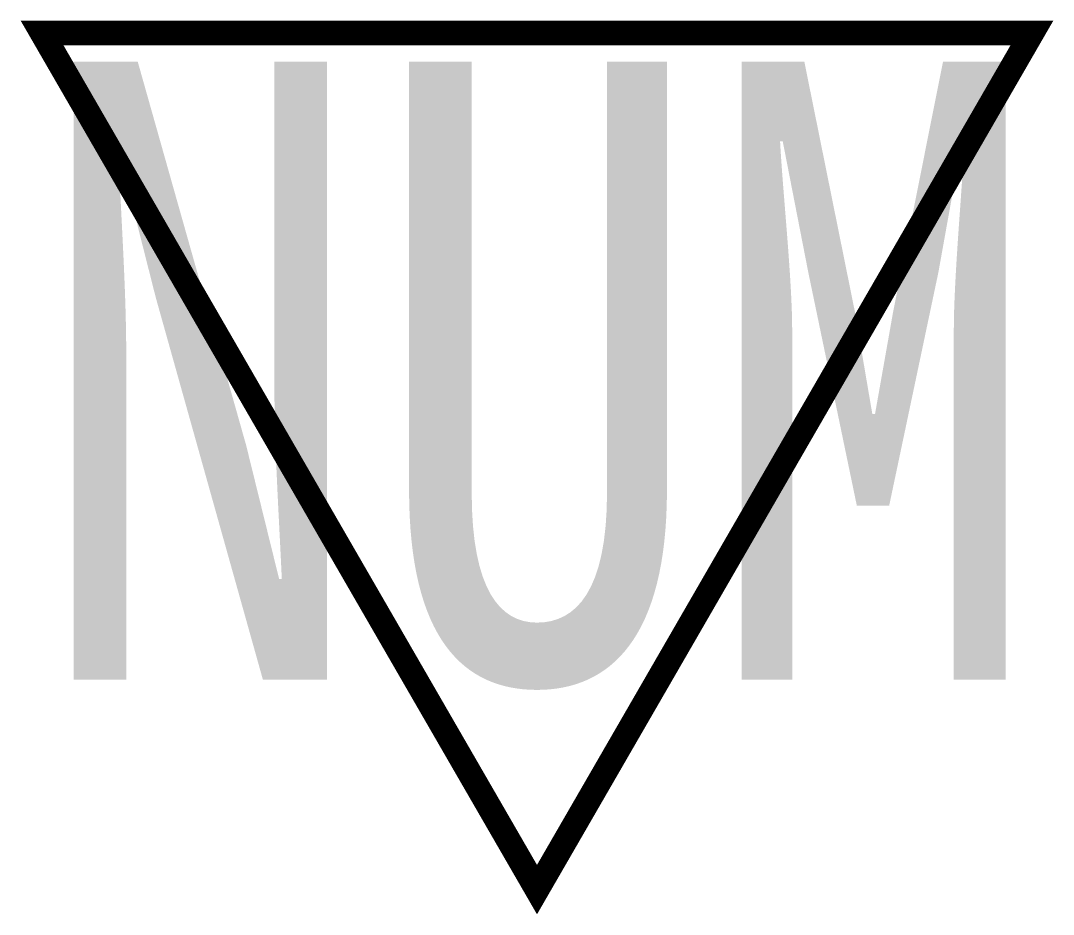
# Model space of a CAD drawing. Header units: inches. Extents: x -2.09 to 2.09, y -3.56 to 0.05.
import ezdxf
from ezdxf.enums import TextEntityAlignment as Align

# ---------------------------------------------------------------- set-up
doc = ezdxf.new("R2010")
doc.units = ezdxf.units.IN
doc.header["$MEASUREMENT"] = 0
doc.styles.add('HZ', font='', dxfattribs={"width": 0.75})
doc.styles.get('HZ').set_extended_font_data('SimSun')

msp = doc.modelspace()

# ---------------------------------------------------------------- linework, layer by layer
at = {"color": 7, "const_width": 0.1}
msp.add_lwpolyline([(2, 0), (-2, 0), (0, -3.4641)], close=True, dxfattribs=at)

# ---------------------------------------------------------------- texts
at = {"style": 'HZ', "width": 0.8}
msp.add_attdef('NUM', text='6', height=2.5, dxfattribs=at).set_placement((0, -1.3656), align=Align.MIDDLE_CENTER)

doc.saveas('drawing.dxf')
